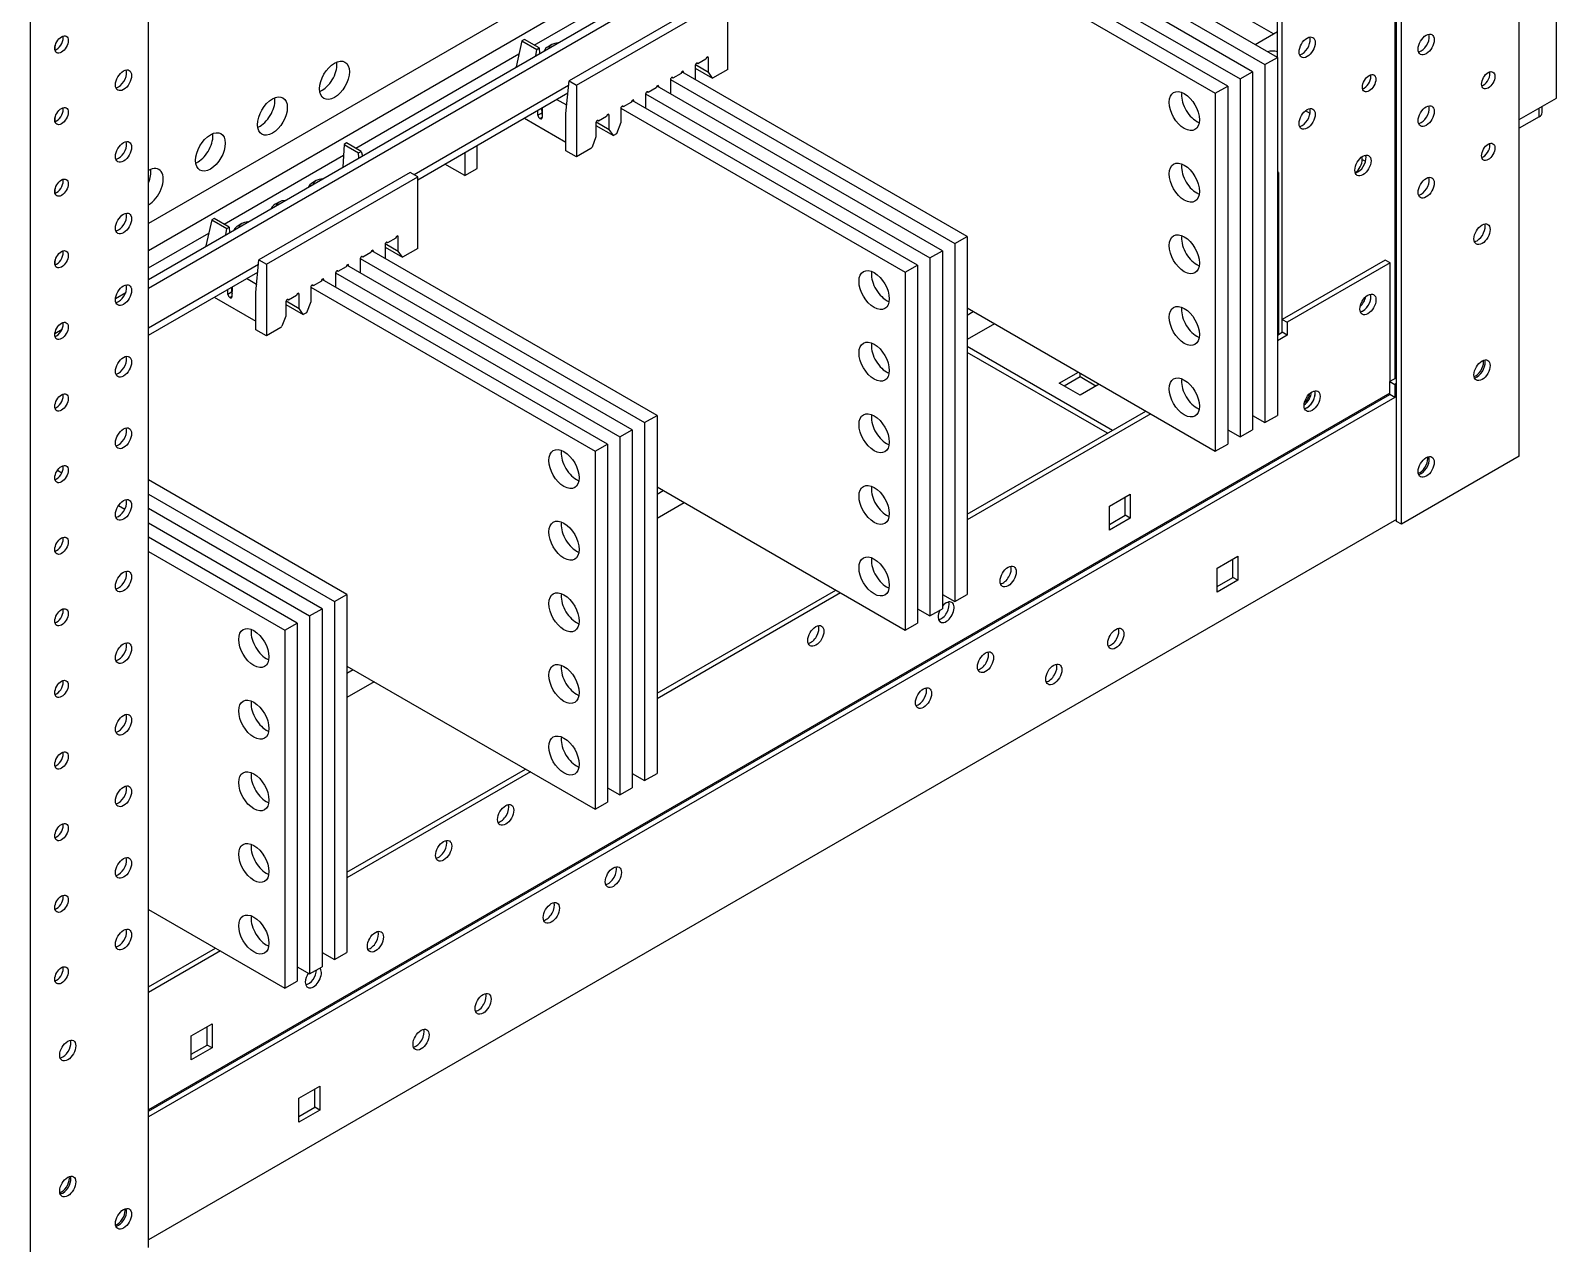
# Model space of a CAD drawing. Header units: millimetres. Extents: x -116965 to 323937, y 291661 to 566926.
# Drawn here: x -23658.4 to -23441, y 313618 to 313790.9 of the extents above; entities that cross this region are included whole.
import ezdxf

# ---------------------------------------------------------------- set-up
doc = ezdxf.new("R2010")
doc.units = ezdxf.units.MM
doc.layers.add('ALPHA', color=255, linetype='Continuous')

msp = doc.modelspace()

# ---------------------------------------------------------------- linework, layer by layer
at = {"layer": 'ALPHA'}
for p, q in [((-23446.265931, 313730.199479), (-23446.265931, 314199.685013)), ((-23463.766824, 313720.911831), (-23463.766824, 314190.397365)), ((-23463.059717, 313720.503582), (-23463.059717, 314189.989116)), ((-23641.604179, 313617.420889), (-23641.604179, 314086.906423)), ((-23658.397965, 313607.724992), (-23658.397965, 314077.210526)), ((-23463.943601, 313741.263008), (-23463.943601, 314008.114503)), ((-23480.737387, 313787.048054), (-23480.737387, 313945.44839)), ((-23480.03028, 313747.856218), (-23480.03028, 313945.856639)), ((-23440.96263, 313781.230516), (-23440.96263, 313860.022436)), ((-23518.214046, 313834.60898), (-23641.604179, 313763.369653)), ((-23641.604179, 313755.398897), (-23516.266304, 313827.79032)), ((-23523.692743, 313827.585379), (-23641.604179, 313759.483246)), ((-23641.604179, 313754.173918), (-23515.205442, 313827.178064)), ((-23523.031394, 313809.425269), (-23482.505154, 313786.027433)), ((-23480.737387, 313787.048054), (-23521.398672, 313810.523858)), ((-23481.267717, 313790.416102), (-23515.75385, 313810.326681)), ((-23526.566255, 313807.383639), (-23486.040688, 313783.986192)), ((-23484.272921, 313785.006812), (-23524.933533, 313808.482228)), ((-23530.101115, 313805.342008), (-23489.576221, 313781.94495)), ((-23487.808455, 313782.965571), (-23528.468393, 313806.440598)), ((-23586.612184, 313788.795262), (-23569.619237, 313798.609881)), ((-23560.097565, 313796.146258), (-23581.660214, 313783.692314)), ((-23580.599352, 313783.080058), (-23559.036703, 313795.534002)), ((-23559.036703, 313785.327794), (-23559.036703, 313795.534002)), ((-23483.919367, 313788.885171), (-23480.737387, 313790.722288)), ((-23476.187834, 313789.932721), (-23476.094551, 313789.878863)), ((-23654.862432, 313788.108152), (-23654.862432, 313788.791194)), ((-23612.063179, 313774.095525), (-23588.799853, 313787.531729)), ((-23588.379479, 313789.407051), (-23589.214062, 313785.683912)), ((-23588.025993, 313789.611214), (-23588.379479, 313789.407051)), ((-23588.379479, 313789.407051), (-23586.257755, 313788.182539)), ((-23585.904269, 313788.386702), (-23588.025993, 313789.611214)), ((-23586.391656, 313787.288005), (-23586.257755, 313788.182539)), ((-23586.257755, 313788.182539), (-23585.904269, 313788.386702)), ((-23585.904269, 313788.386702), (-23585.874775, 313787.58654)), ((-23584.102089, 313788.876911), (-23584.632419, 313788.570725)), ((-23589.214062, 313785.683912), (-23589.215087, 313785.657276)), ((-23589.191507, 313785.670895), (-23589.214062, 313785.683912)), ((-23563.685044, 313785.909037), (-23563.685044, 313783.90687)), ((-23563.685044, 313785.513327), (-23561.199312, 313784.078735)), ((-23563.663647, 313786.018751), (-23561.811568, 313784.94986)), ((-23563.331558, 313786.1132), (-23563.508335, 313786.215223)), ((-23562.165054, 313786.786938), (-23563.331558, 313786.1132)), ((-23561.988345, 313787.093124), (-23561.811568, 313786.991101)), ((-23561.811568, 313784.94986), (-23561.811568, 313786.991101)), ((-23559.036703, 313785.327794), (-23561.199312, 313784.078735)), ((-23482.505154, 313786.027433), (-23480.737387, 313787.048054)), ((-23482.505154, 313786.027433), (-23482.505154, 313734.996397)), ((-23480.737387, 313787.048054), (-23480.737387, 313736.017017)), ((-23582.106218, 313779.050737), (-23581.660214, 313783.692314)), ((-23581.660214, 313783.692314), (-23580.599352, 313783.080058)), ((-23567.219905, 313783.867407), (-23567.219905, 313781.86524)), ((-23567.217151, 313783.904891), (-23526.699327, 313760.511915)), ((-23566.866419, 313784.07157), (-23567.043195, 313784.173593)), ((-23565.699915, 313784.745308), (-23566.866419, 313784.07157)), ((-23524.931561, 313761.532536), (-23565.584429, 313785.00348)), ((-23565.523205, 313785.051494), (-23565.346429, 313784.949471)), ((-23565.346429, 313784.866071), (-23565.346429, 313784.949471)), ((-23561.199312, 313784.078735), (-23561.811568, 313784.94986)), ((-23486.040688, 313783.986192), (-23484.272921, 313785.006812)), ((-23486.040688, 313783.986192), (-23486.040688, 313732.955155)), ((-23484.272921, 313785.006812), (-23484.272921, 313733.975776)), ((-23581.722478, 313783.044329), (-23603.753294, 313770.319986)), ((-23603.222459, 313769.612105), (-23581.825686, 313781.970244)), ((-23582.000965, 313780.214503), (-23583.433808, 313781.041441)), ((-23580.599352, 313783.080058), (-23580.599352, 313772.873851)), ((-23572.592926, 313780.968234), (-23572.41615, 313780.866211)), ((-23570.754765, 313781.825777), (-23570.754765, 313779.823609)), ((-23570.752011, 313781.863261), (-23530.234861, 313758.470673)), ((-23570.401279, 313782.02994), (-23570.578056, 313782.131963)), ((-23569.234775, 313782.703678), (-23570.401279, 313782.02994)), ((-23528.467094, 313759.491294), (-23569.11929, 313782.96185)), ((-23569.058066, 313783.009864), (-23568.881289, 313782.907841)), ((-23568.881289, 313782.82444), (-23568.881289, 313782.907841)), ((-23489.576221, 313781.94495), (-23487.808455, 313782.965571)), ((-23489.576221, 313781.94495), (-23489.576221, 313730.913914)), ((-23487.808455, 313782.965571), (-23487.808455, 313731.934535)), ((-23446.265931, 313778.168653), (-23440.96263, 313781.230516)), ((-23586.091907, 313778.785914), (-23586.117903, 313779.491188)), ((-23585.561678, 313779.092159), (-23586.091907, 313778.785914)), ((-23585.587674, 313779.797432), (-23585.561678, 313779.092159)), ((-23585.573706, 313779.41847), (-23585.485117, 313779.367343)), ((-23585.46978, 313779.865524), (-23585.513218, 313778.454549)), ((-23582.105776, 313779.050482), (-23582.106218, 313779.050737)), ((-23582.105776, 313773.743254), (-23582.105776, 313779.050482)), ((-23581.994007, 313780.218522), (-23582.000965, 313780.214503)), ((-23576.127787, 313778.926604), (-23575.95101, 313778.824581)), ((-23575.95101, 313776.783339), (-23575.95101, 313778.824581)), ((-23574.289626, 313779.784147), (-23574.289626, 313777.742905)), ((-23574.286872, 313779.821631), (-23533.770395, 313756.429432)), ((-23573.93614, 313779.98831), (-23574.112916, 313780.090333)), ((-23572.769636, 313780.662048), (-23573.93614, 313779.98831)), ((-23532.002628, 313757.450053), (-23572.654151, 313780.92022)), ((-23572.41615, 313780.78281), (-23572.41615, 313780.866211)), ((-23476.078117, 313779.050795), (-23476.734599, 313779.429815)), ((-23443.437504, 313778.576902), (-23443.437504, 313779.801647)), ((-23442.998164, 313779.189274), (-23442.998164, 313780.0553)), ((-23654.862432, 313777.901945), (-23654.862432, 313778.584987)), ((-23588.030002, 313778.386816), (-23582.105776, 313774.967765)), ((-23585.826942, 313778.340108), (-23585.511126, 313778.522514)), ((-23585.778272, 313778.312019), (-23585.826942, 313778.340108)), ((-23585.512887, 313778.465298), (-23585.778272, 313778.312019)), ((-23577.824486, 313777.742517), (-23577.824486, 313775.701275)), ((-23577.824486, 313777.346806), (-23575.338754, 313775.912215)), ((-23577.803089, 313777.85223), (-23575.95101, 313776.783339)), ((-23577.471, 313777.94668), (-23577.647777, 313778.048703)), ((-23576.304496, 313778.620417), (-23577.471, 313777.94668)), ((-23575.338754, 313775.912215), (-23575.95101, 313776.783339)), ((-23574.289626, 313777.742905), (-23574.901882, 313776.16454)), ((-23443.437504, 313778.576902), (-23446.265931, 313776.943909)), ((-23613.726944, 313774.647563), (-23613.889318, 313771.406175)), ((-23613.373458, 313774.851726), (-23613.726944, 313774.647563)), ((-23613.726944, 313774.647563), (-23611.641117, 313773.443769)), ((-23611.287631, 313773.647932), (-23613.373458, 313774.851726)), ((-23594.758355, 313771.228433), (-23594.758355, 313774.50072)), ((-23577.824486, 313775.701275), (-23578.385721, 313774.25444)), ((-23574.901882, 313776.16454), (-23575.338754, 313775.912215)), ((-23630.79794, 313763.274885), (-23613.804994, 313773.089505)), ((-23611.641117, 313773.443769), (-23611.287631, 313773.647932)), ((-23611.619371, 313772.717229), (-23611.641117, 313773.443769)), ((-23611.287631, 313773.647932), (-23611.116917, 313773.007431)), ((-23596.526122, 313773.47971), (-23596.526122, 313770.207812)), ((-23580.599352, 313772.873851), (-23582.105776, 313773.743254)), ((-23578.538785, 313774.063973), (-23580.599352, 313772.873851)), ((-23468.628183, 313772.504208), (-23468.628183, 313772.908525)), ((-23468.628183, 313772.504208), (-23468.161804, 313772.234945)), ((-23604.283321, 313770.625881), (-23625.845971, 313758.171937)), ((-23603.222459, 313770.013625), (-23604.283321, 313770.625881)), ((-23596.526122, 313770.207812), (-23599.35913, 313771.843449)), ((-23596.526122, 313770.207812), (-23594.758355, 313771.228433)), ((-23480.56061, 313770.61606), (-23480.737387, 313770.718122)), ((-23480.56061, 313770.61606), (-23480.56061, 313747.550032)), ((-23654.862432, 313767.695738), (-23654.862432, 313768.378779)), ((-23624.785109, 313757.559681), (-23603.222459, 313770.013625)), ((-23617.683264, 313769.481425), (-23618.213594, 313769.175239)), ((-23603.222459, 313759.807418), (-23603.222459, 313770.013625)), ((-23622.985555, 313766.41898), (-23623.515885, 313766.112793)), ((-23632.565236, 313763.886674), (-23633.399819, 313760.163535)), ((-23632.21175, 313764.090837), (-23632.565236, 313763.886674)), ((-23632.565236, 313763.886674), (-23630.443511, 313762.662163)), ((-23630.090025, 313762.866326), (-23632.21175, 313764.090837)), ((-23641.604179, 313757.033523), (-23632.98561, 313762.011352)), ((-23630.577413, 313761.767628), (-23630.443511, 313762.662163)), ((-23630.443511, 313762.662163), (-23630.090025, 313762.866326)), ((-23630.090025, 313762.866326), (-23630.060532, 313762.066164)), ((-23628.287846, 313763.356534), (-23628.818176, 313763.050348)), ((-23606.174102, 313761.572747), (-23605.997325, 313761.470724)), ((-23605.997325, 313759.429483), (-23605.997325, 313761.470724)), ((-23526.699327, 313760.511915), (-23524.931561, 313761.532536)), ((-23524.931561, 313761.532536), (-23524.931561, 313710.501499)), ((-23633.399819, 313760.163535), (-23633.400844, 313760.136899)), ((-23633.377263, 313760.150518), (-23633.399819, 313760.163535)), ((-23609.885671, 313759.224931), (-23611.052175, 313758.551193)), ((-23569.125734, 313736.017017), (-23609.770187, 313759.483103)), ((-23609.708962, 313759.531117), (-23609.532185, 313759.429094)), ((-23609.532185, 313759.345693), (-23609.532185, 313759.429094)), ((-23607.870801, 313760.38866), (-23607.870801, 313758.386492)), ((-23607.870801, 313759.99295), (-23605.385069, 313758.558359)), ((-23607.849404, 313760.498374), (-23605.997325, 313759.429483)), ((-23607.517315, 313760.592823), (-23607.694092, 313760.694846)), ((-23606.350811, 313761.266561), (-23607.517315, 313760.592823)), ((-23605.385069, 313758.558359), (-23605.997325, 313759.429483)), ((-23603.222459, 313759.807418), (-23605.385069, 313758.558359)), ((-23530.234861, 313758.470673), (-23528.467094, 313759.491294)), ((-23528.467094, 313759.491294), (-23528.467094, 313708.460258)), ((-23526.699327, 313760.511915), (-23526.699327, 313709.480879)), ((-23654.862432, 313757.48953), (-23654.862432, 313758.172572)), ((-23625.908235, 313757.523952), (-23641.604179, 313748.458442)), ((-23626.291975, 313753.53036), (-23625.845971, 313758.171937)), ((-23625.845971, 313758.171937), (-23624.785109, 313757.559681)), ((-23624.785109, 313757.559681), (-23624.785109, 313747.353474)), ((-23613.420532, 313757.183301), (-23614.587036, 313756.509563)), ((-23572.661268, 313733.975776), (-23613.305047, 313757.441473)), ((-23613.243823, 313757.489487), (-23613.067046, 313757.387464)), ((-23613.067046, 313757.304063), (-23613.067046, 313757.387464)), ((-23611.405661, 313758.34703), (-23611.405661, 313756.344862)), ((-23611.402908, 313758.384513), (-23570.893501, 313734.996397)), ((-23611.052175, 313758.551193), (-23611.228952, 313758.653216)), ((-23533.770395, 313756.429432), (-23532.002628, 313757.450053)), ((-23532.002628, 313757.450053), (-23532.002628, 313706.419016)), ((-23530.234861, 313758.470673), (-23530.234861, 313707.439637)), ((-23465.357814, 313758.164487), (-23480.03028, 313749.693335)), ((-23464.650707, 313757.756239), (-23479.323173, 313749.285087)), ((-23464.650707, 313757.756239), (-23465.357814, 313758.164487)), ((-23464.650707, 313740.85476), (-23464.650707, 313757.756239)), ((-23641.604179, 313747.443967), (-23626.011443, 313756.449867)), ((-23626.186722, 313754.694127), (-23627.619565, 313755.521064)), ((-23616.955392, 313755.141671), (-23618.121896, 313754.467933)), ((-23576.196802, 313731.934535), (-23616.839908, 313755.399843)), ((-23616.778683, 313755.447857), (-23616.601906, 313755.345834)), ((-23616.601906, 313755.262432), (-23616.601906, 313755.345834)), ((-23614.940522, 313756.3054), (-23614.940522, 313754.303232)), ((-23614.937768, 313756.342883), (-23574.429035, 313732.955155)), ((-23614.587036, 313756.509563), (-23614.763813, 313756.611586)), ((-23533.770395, 313756.429432), (-23533.770395, 313705.398396)), ((-23646.276517, 313752.700293), (-23644.832316, 313753.534421)), ((-23632.215758, 313752.866439), (-23626.291533, 313749.447389)), ((-23630.277664, 313753.265537), (-23630.30366, 313753.970811)), ((-23629.747435, 313753.571782), (-23630.277664, 313753.265537)), ((-23630.012699, 313752.819731), (-23629.696882, 313753.002138)), ((-23629.964029, 313752.791642), (-23630.012699, 313752.819731)), ((-23629.698644, 313752.944921), (-23629.964029, 313752.791642)), ((-23629.773431, 313754.277055), (-23629.747435, 313753.571782)), ((-23629.759462, 313753.898093), (-23629.670874, 313753.846966)), ((-23629.655537, 313754.345147), (-23629.698975, 313752.934172)), ((-23626.291533, 313753.530105), (-23626.291975, 313753.53036)), ((-23626.291533, 313748.222877), (-23626.291533, 313753.530105)), ((-23626.179764, 313754.698145), (-23626.186722, 313754.694127)), ((-23620.490253, 313753.100041), (-23621.656757, 313752.426303)), ((-23620.313544, 313753.406227), (-23620.136767, 313753.304204)), ((-23620.136767, 313751.262962), (-23620.136767, 313753.304204)), ((-23618.475383, 313754.26377), (-23618.475383, 313752.222528)), ((-23618.472629, 313754.301253), (-23577.964569, 313730.913914)), ((-23618.121896, 313754.467933), (-23618.298673, 313754.569956)), ((-23468.210678, 313752.871368), (-23468.161804, 313752.843151)), ((-23622.010243, 313752.22214), (-23622.010243, 313750.180898)), ((-23622.010243, 313751.826429), (-23619.524511, 313750.391838)), ((-23621.988846, 313752.331853), (-23620.136767, 313751.262962)), ((-23621.656757, 313752.426303), (-23621.833534, 313752.528326)), ((-23619.524511, 313750.391838), (-23620.136767, 313751.262962)), ((-23619.087638, 313750.644163), (-23619.524511, 313750.391838)), ((-23618.475383, 313752.222528), (-23619.087638, 313750.644163)), ((-23524.931561, 313751.326328), (-23489.576221, 313730.913914)), ((-23524.931561, 313750.320638), (-23524.060773, 313750.823579)), ((-23622.724541, 313748.543596), (-23624.785109, 313747.353474)), ((-23622.010243, 313750.180898), (-23622.571478, 313748.734063)), ((-23521.056646, 313749.089146), (-23524.931561, 313746.85111)), ((-23480.03028, 313749.693335), (-23479.323173, 313749.285087)), ((-23480.03028, 313747.856218), (-23480.03028, 313749.693335)), ((-23479.323173, 313749.285087), (-23479.323173, 313747.44797)), ((-23654.918659, 313747.70885), (-23653.899341, 313748.297577)), ((-23624.785109, 313747.353474), (-23626.291533, 313748.222877)), ((-23480.737387, 313747.44797), (-23480.03028, 313747.856218)), ((-23479.323173, 313747.44797), (-23480.737387, 313746.631473)), ((-23479.323173, 313747.44797), (-23480.03028, 313747.856218)), ((-23504.248687, 313733.873714), (-23524.931561, 313745.814976)), ((-23504.955794, 313733.465466), (-23524.931561, 313744.99848)), ((-23511.81473, 313740.609811), (-23509.092369, 313742.181567)), ((-23508.844881, 313741.507957), (-23508.844881, 313742.03868)), ((-23508.844881, 313738.895168), (-23511.81473, 313740.609811)), ((-23508.844881, 313741.507957), (-23511.107623, 313740.201562)), ((-23506.58214, 313740.201562), (-23508.844881, 313741.507957)), ((-23506.12252, 313740.466924), (-23508.844881, 313738.895168)), ((-23463.766824, 313741.36507), (-23464.686063, 313740.834347)), ((-23464.686063, 313740.834347), (-23463.978956, 313740.426099)), ((-23464.686063, 313738.99723), (-23464.686063, 313740.834347)), ((-23463.766824, 313740.548573), (-23463.978956, 313740.426099)), ((-23463.978956, 313740.426099), (-23463.978956, 313738.588982)), ((-23464.686063, 313739.160529), (-23641.604179, 313637.016807)), ((-23641.604179, 313636.853508), (-23464.686063, 313738.99723)), ((-23463.978956, 313738.588982), (-23641.604179, 313636.037011)), ((-23463.978956, 313738.588982), (-23464.686063, 313738.99723)), ((-23570.893501, 313734.996397), (-23569.125734, 313736.017017)), ((-23569.125734, 313736.017017), (-23569.125734, 313684.985981)), ((-23524.931561, 313721.932451), (-23499.475716, 313736.62939)), ((-23498.76861, 313736.221142), (-23524.931561, 313721.115955)), ((-23484.272921, 313736.017017), (-23482.505154, 313734.996397)), ((-23482.505154, 313734.996397), (-23480.737387, 313736.017017)), ((-23574.429035, 313732.955155), (-23572.661268, 313733.975776)), ((-23572.661268, 313733.975776), (-23572.661268, 313682.94474)), ((-23570.893501, 313734.996397), (-23570.893501, 313683.96536)), ((-23487.808455, 313733.975776), (-23486.040688, 313732.955155)), ((-23486.040688, 313732.955155), (-23484.272921, 313733.975776)), ((-23577.964569, 313730.913914), (-23576.196802, 313731.934535)), ((-23576.196802, 313731.934535), (-23576.196802, 313680.903498)), ((-23574.429035, 313732.955155), (-23574.429035, 313681.924119)), ((-23489.576221, 313730.913914), (-23487.808455, 313731.934535)), ((-23577.964569, 313730.913914), (-23577.964569, 313679.882878)), ((-23446.265931, 313730.199479), (-23463.059717, 313720.503582)), ((-23654.559348, 313728.187376), (-23653.928079, 313727.822913)), ((-23613.319908, 313710.501499), (-23641.604179, 313726.831431)), ((-23641.604179, 313724.790189), (-23615.087675, 313709.480879)), ((-23569.125734, 313725.81081), (-23533.770395, 313705.398396)), ((-23569.125734, 313724.795399), (-23568.24653, 313725.303201)), ((-23504.672951, 313723.095959), (-23501.703103, 313724.810602)), ((-23502.41021, 313721.789565), (-23502.41021, 313724.402354)), ((-23501.703103, 313724.810602), (-23501.703103, 313721.381316)), ((-23645.859003, 313723.16423), (-23644.950754, 313722.639852)), ((-23616.855442, 313708.460258), (-23641.604179, 313722.748948)), ((-23565.242404, 313723.568768), (-23569.125734, 313721.325872)), ((-23504.672951, 313719.666673), (-23504.672951, 313723.095959)), ((-23463.766824, 313721.15678), (-23641.604179, 313618.482335)), ((-23641.604179, 313720.707707), (-23618.623209, 313707.439637)), ((-23504.672951, 313720.48317), (-23502.41021, 313721.789565)), ((-23501.703103, 313721.381316), (-23504.672951, 313719.666673)), ((-23501.703103, 313721.381316), (-23502.41021, 313721.789565)), ((-23463.059717, 313720.503582), (-23463.766824, 313720.911831)), ((-23620.390976, 313706.419016), (-23641.604179, 313718.666465)), ((-23641.604179, 313716.625224), (-23622.158743, 313705.398396)), ((-23489.328734, 313714.236971), (-23486.358886, 313715.951614)), ((-23486.358886, 313715.951614), (-23486.358886, 313712.522328)), ((-23489.328734, 313710.807686), (-23489.328734, 313714.236971)), ((-23487.065992, 313712.930577), (-23487.065992, 313715.543366)), ((-23489.328734, 313711.624182), (-23487.065992, 313712.930577)), ((-23486.358886, 313712.522328), (-23489.328734, 313710.807686)), ((-23486.358886, 313712.522328), (-23487.065992, 313712.930577)), ((-23615.087675, 313709.480879), (-23613.319908, 313710.501499)), ((-23615.087675, 313709.480879), (-23615.087675, 313658.449842)), ((-23613.319908, 313710.501499), (-23613.319908, 313659.470463)), ((-23569.125734, 313696.416933), (-23543.66989, 313711.113872)), ((-23542.962783, 313710.705623), (-23569.125734, 313695.600437)), ((-23528.467094, 313710.501499), (-23526.699327, 313709.480879)), ((-23526.699327, 313709.480879), (-23524.931561, 313710.501499)), ((-23618.623209, 313707.439637), (-23616.855442, 313708.460258)), ((-23618.623209, 313707.439637), (-23618.623209, 313656.408601)), ((-23616.855442, 313708.460258), (-23616.855442, 313657.429222)), ((-23532.002628, 313708.460258), (-23530.234861, 313707.439637)), ((-23530.234861, 313707.439637), (-23528.467094, 313708.460258)), ((-23622.158743, 313705.398396), (-23620.390976, 313706.419016)), ((-23622.158743, 313705.398396), (-23622.158743, 313654.367359)), ((-23620.390976, 313706.419016), (-23620.390976, 313655.38798)), ((-23533.770395, 313705.398396), (-23532.002628, 313706.419016)), ((-23613.319908, 313700.295292), (-23577.964569, 313679.882878)), ((-23613.319908, 313699.270161), (-23612.432288, 313699.782824)), ((-23609.428161, 313698.048391), (-23613.319908, 313695.800634)), ((-23613.319908, 313670.901415), (-23587.864064, 313685.598354)), ((-23587.156957, 313685.190105), (-23613.319908, 313670.084919)), ((-23572.661268, 313684.985981), (-23570.893501, 313683.96536)), ((-23570.893501, 313683.96536), (-23569.125734, 313684.985981)), ((-23576.196802, 313682.94474), (-23574.429035, 313681.924119)), ((-23574.429035, 313681.924119), (-23572.661268, 313682.94474)), ((-23577.964569, 313679.882878), (-23576.196802, 313680.903498)), ((-23641.604179, 313665.594187), (-23622.158743, 313654.367359)), ((-23641.604179, 313654.571484), (-23632.058238, 313660.082835)), ((-23631.351131, 313659.674587), (-23641.604179, 313653.754987)), ((-23616.855442, 313659.470463), (-23615.087675, 313658.449842)), ((-23615.087675, 313658.449842), (-23613.319908, 313659.470463)), ((-23620.390976, 313657.429222), (-23618.623209, 313656.408601)), ((-23618.623209, 313656.408601), (-23616.855442, 313657.429222)), ((-23622.158743, 313654.367359), (-23620.390976, 313655.38798)), ((-23635.487706, 313647.570025), (-23632.517857, 313649.284668)), ((-23633.224964, 313646.263631), (-23633.224964, 313648.87642)), ((-23632.517857, 313649.284668), (-23632.517857, 313645.855383)), ((-23635.487706, 313644.14074), (-23635.487706, 313647.570025)), ((-23635.487706, 313644.957236), (-23633.224964, 313646.263631)), ((-23632.517857, 313645.855383), (-23633.224964, 313646.263631)), ((-23632.517857, 313645.855383), (-23635.487706, 313644.14074)), ((-23620.143489, 313638.711037), (-23617.17364, 313640.42568)), ((-23617.880747, 313637.404643), (-23617.880747, 313640.017432)), ((-23617.17364, 313640.42568), (-23617.17364, 313636.996395)), ((-23620.143489, 313635.281752), (-23620.143489, 313638.711037)), ((-23620.143489, 313636.098248), (-23617.880747, 313637.404643)), ((-23617.17364, 313636.996395), (-23620.143489, 313635.281752)), ((-23617.17364, 313636.996395), (-23617.880747, 313637.404643))]:
    msp.add_line(p, q, dxfattribs=at)
for centre, major_axis, ratio, start_param, end_param in [((-23653.978548, 313788.885171), (0.675, 1.169134), 0.5773502692, 2.3561944902, 8.6393797974), ((-23654.685655, 313789.293419), (0.675, 1.169134), 0.5773502692, 3.926990817, 5.7318997087), ((-23476.494746, 313788.476923), (0.8125, 1.407291), 0.5773502692, 2.3561944902, 8.6393797974), ((-23477.201853, 313788.885171), (0.8125, 1.407291), 0.5773502692, 3.926990817, 5.8329886172), ((-23459.524183, 313788.885171), (0.8125, 1.407291), 0.5773502692, 2.3561944902, 8.6393797974), ((-23460.23129, 313789.293419), (0.8125, 1.407291), 0.5773502692, 3.926990817, 5.8329886172), ((-23654.685655, 313789.293419), (0.675, 1.169134), 0.5773502692, 3.692878252, 3.926990817), ((-23583.076784, 313787.672579), (-2.2, 0), 0.5773502692, 5.4977871438, 6.0497610457), ((-23583.076784, 313788.284951), (-1.45, 0), 0.5773502692, 4.8137795768, 6.1821755907), ((-23481.444493, 313787.048054), (-1.55, 0), 0.5773502692, 4.2386710647, 5.1693325259), ((-23477.201853, 313788.885171), (0.8125, 1.407291), 0.5773502692, 3.5917893435, 3.926990817), ((-23460.23129, 313789.293419), (0.8125, 1.407291), 0.5773502692, 3.5917893435, 3.926990817), ((-23645.139713, 313783.782067), (0.8125, 1.407291), 0.5773502692, 2.3561944902, 8.6393797974), ((-23615.087675, 313783.782067), (1.5, 2.598076), 0.5773502692, 2.3561944902, 8.6393797974), ((-23616.855442, 313784.802688), (1.5, 2.598076), 0.5773502692, 3.926990817, 5.6530480611), ((-23563.508301, 313786.011119), (0.124964, 0.216527), 0.5772403082, 5.4976919419, 8.6392845955), ((-23561.988311, 313786.88902), (0.124964, 0.216527), 0.5772403082, 5.4976919419, 8.6392845955), ((-23645.84682, 313784.190316), (0.8125, 1.407291), 0.5773502692, 3.926990817, 5.8329886172), ((-23567.043162, 313783.969488), (0.124964, 0.216527), 0.5772403082, 5.4976919419, 8.6392845955), ((-23565.523172, 313784.847389), (0.124964, 0.216527), 0.5772403082, 5.4976919419, 8.6392845955), ((-23467.655911, 313783.373819), (0.675, 1.169134), 0.5773502692, 2.3561944902, 8.6393797974), ((-23468.363018, 313783.782067), (0.675, 1.169134), 0.5773502692, 3.926990817, 5.7318997087), ((-23450.685348, 313783.782067), (0.675, 1.169134), 0.5773502692, 2.3561944902, 8.6393797974), ((-23451.392455, 313784.190316), (0.675, 1.169134), 0.5773502692, 3.926990817, 5.7318997087), ((-23645.84682, 313784.190316), (0.8125, 1.407291), 0.5773502692, 3.5917893435, 3.926990817), ((-23623.92651, 313778.678964), (1.5, 2.598076), 0.5773502692, 2.3561944902, 8.6393797974), ((-23625.694277, 313779.699585), (1.5, 2.598076), 0.5773502692, 3.926990817, 5.6530480611), ((-23616.855442, 313784.802688), (1.5, 2.598076), 0.5773502692, 3.7717298997, 3.926990817), ((-23572.592893, 313780.764129), (0.124964, 0.216527), 0.5772403082, 5.4976919419, 8.6392845955), ((-23570.578022, 313781.927858), (0.124964, 0.216527), 0.5772403082, 5.4976919419, 8.6392845955), ((-23569.058032, 313782.805759), (0.124964, 0.216527), 0.5772403082, 5.4976919419, 8.6392845955), ((-23493.995639, 313779.393398), (-1.525, 2.641377), 0.5773502692, 0.7853981634, 7.0685834706), ((-23492.227872, 313780.414019), (-1.525, 2.641377), 0.5773502692, 0.6182324985, 2.3561944902), ((-23468.363018, 313783.782067), (0.675, 1.169134), 0.5773502692, 3.692878252, 3.926990817), ((-23451.392455, 313784.190316), (0.675, 1.169134), 0.5773502692, 3.692878252, 3.926990817), ((-23653.978548, 313778.678964), (0.675, 1.169134), 0.5773502692, 2.3561944902, 8.6393797974), ((-23654.685655, 313779.087212), (0.675, 1.169134), 0.5773502692, 3.926990817, 5.7318997087), ((-23585.826942, 313778.646295), (-0.187554, 0.324729), 0.5774602093, 0.8287538207, 2.3560992521), ((-23585.296713, 313778.952539), (-0.187554, 0.324729), 0.5774602093, 0.8287538207, 1.4809048904), ((-23582.000965, 313781.439248), (-0.750214, 1.298914), 0.5774602093, 2.3560992521, 2.3619701738), ((-23576.127753, 313778.722499), (0.124964, 0.216527), 0.5772403082, 5.4976919419, 8.6392845955), ((-23574.112883, 313779.886228), (0.124964, 0.216527), 0.5772403082, 5.4976919419, 8.6392845955), ((-23476.494746, 313778.270716), (0.8125, 1.407291), 0.5773502692, 2.3561944902, 8.6393797974), ((-23477.201853, 313778.678964), (0.8125, 1.407291), 0.5773502692, 3.926990817, 5.8329886172), ((-23459.524183, 313778.678964), (0.8125, 1.407291), 0.5773502692, 2.3561944902, 8.6393797974), ((-23460.23129, 313779.087212), (0.8125, 1.407291), 0.5773502692, 3.926990817, 5.8329886172), ((-23444.498164, 313779.189274), (-1.5, 0), 0.5773502692, 2.3561944902, 3.1415926536), ((-23654.685655, 313779.087212), (0.675, 1.169134), 0.5773502692, 3.692878252, 3.926990817), ((-23632.765345, 313773.57586), (1.5, 2.598076), 0.5773502692, 2.3561944902, 8.6393797974), ((-23625.694277, 313779.699585), (1.5, 2.598076), 0.5773502692, 3.7717298997, 3.926990817), ((-23585.778272, 313778.618206), (-0.187554, 0.324729), 0.5774602093, 2.3560992521, 3.8919889938), ((-23577.647743, 313777.844598), (0.124964, 0.216527), 0.5772403082, 5.4976919419, 8.6392845955), ((-23492.227872, 313780.414019), (-1.525, 2.641377), 0.5773502692, 2.3561944902, 2.5233601551), ((-23477.201853, 313778.678964), (0.8125, 1.407291), 0.5773502692, 3.5917893435, 3.926990817), ((-23460.23129, 313779.087212), (0.8125, 1.407291), 0.5773502692, 3.5917893435, 3.926990817), ((-23645.139713, 313773.57586), (0.8125, 1.407291), 0.5773502692, 2.3561944902, 8.6393797974), ((-23645.84682, 313773.984108), (0.8125, 1.407291), 0.5773502692, 3.926990817, 5.8329886172), ((-23634.533112, 313774.596481), (1.5, 2.598076), 0.5773502692, 3.926990817, 5.6530480611), ((-23450.685348, 313773.57586), (0.675, 1.169134), 0.5773502692, 2.3561944902, 8.6393797974), ((-23451.392455, 313773.984108), (0.675, 1.169134), 0.5773502692, 3.926990817, 5.7318997087), ((-23645.84682, 313773.984108), (0.8125, 1.407291), 0.5773502692, 3.5917893435, 3.926990817), ((-23578.538785, 313774.268097), (0.124964, 0.216527), 0.5772403082, 3.9268956151, 4.9740931663), ((-23493.995639, 313769.187191), (-1.525, 2.641377), 0.5773502692, 0.7853981634, 7.0685834706), ((-23468.539795, 313771.636681), (0.8125, 1.407291), 0.5773502692, 2.3561944902, 8.6393797974), ((-23469.777232, 313771.840805), (0.8125, 1.407291), 0.5773502692, 4.0503176479, 5.4977871438), ((-23469.246902, 313772.044929), (0.8125, 1.407291), 0.5773502692, 3.926990817, 5.8329886172), ((-23451.392455, 313773.984108), (0.675, 1.169134), 0.5773502692, 3.692878252, 3.926990817), ((-23641.604179, 313768.472757), (1.5, 2.598076), 0.5773502692, 3.926990817, 7.0685834706), ((-23643.371946, 313769.493377), (1.5, 2.598076), 0.5773502692, 4.9121016003, 5.6530480611), ((-23634.533112, 313774.596481), (1.5, 2.598076), 0.5773502692, 3.7717298997, 3.926990817), ((-23492.227872, 313770.207812), (-1.525, 2.641377), 0.5773502692, 0.6182324985, 2.3561944902), ((-23469.246902, 313772.044929), (0.8125, 1.407291), 0.5773502692, 3.5917893435, 3.926990817), ((-23459.524183, 313768.472757), (0.8125, 1.407291), 0.5773502692, 2.3561944902, 8.6393797974), ((-23653.978548, 313768.472757), (0.675, 1.169134), 0.5773502692, 2.3561944902, 8.6393797974), ((-23654.685655, 313768.881005), (0.675, 1.169134), 0.5773502692, 3.926990817, 5.7318997087), ((-23616.657959, 313768.277092), (-2.2, 0), 0.5773502692, 5.4977871438, 6.0497610457), ((-23616.657959, 313768.889465), (-1.45, 0), 0.5773502692, 4.8137795768, 6.1821755907), ((-23460.23129, 313768.881005), (0.8125, 1.407291), 0.5773502692, 3.926990817, 5.8329886172), ((-23654.685655, 313768.881005), (0.675, 1.169134), 0.5773502692, 3.692878252, 3.926990817), ((-23621.96025, 313765.214647), (-2.2, 0), 0.5773502692, 5.4977871438, 6.0497610457), ((-23621.96025, 313765.82702), (-1.45, 0), 0.5773502692, 4.8137795768, 6.1821755907), ((-23492.227872, 313770.207812), (-1.525, 2.641377), 0.5773502692, 2.3561944902, 2.5233601551), ((-23460.23129, 313768.881005), (0.8125, 1.407291), 0.5773502692, 3.5917893435, 3.926990817), ((-23645.139713, 313763.369653), (0.8125, 1.407291), 0.5773502692, 2.3561944902, 8.6393797974), ((-23645.84682, 313763.777901), (0.8125, 1.407291), 0.5773502692, 3.926990817, 5.8329886172), ((-23627.262541, 313762.764574), (-1.45, 0), 0.5773502692, 4.8137795768, 6.1821755907), ((-23645.84682, 313763.777901), (0.8125, 1.407291), 0.5773502692, 3.5917893435, 3.926990817), ((-23627.262541, 313762.152202), (-2.2, 0), 0.5773502692, 5.4977871438, 6.0497610457), ((-23606.174068, 313761.368643), (0.124964, 0.216527), 0.5772403082, 5.4976919419, 8.6392845955), ((-23493.995639, 313758.980984), (-1.525, 2.641377), 0.5773502692, 0.7853981634, 7.0685834706), ((-23492.227872, 313760.001605), (-1.525, 2.641377), 0.5773502692, 0.6182324985, 2.3561944902), ((-23451.569232, 313761.838722), (0.8125, 1.407291), 0.5773502692, 2.3561944902, 8.6393797974), ((-23452.276339, 313762.24697), (0.8125, 1.407291), 0.5773502692, 3.926990817, 5.8329886172), ((-23653.978548, 313758.266549), (0.675, 1.169134), 0.5773502692, 2.3561944902, 8.6393797974), ((-23654.685655, 313758.674798), (0.675, 1.169134), 0.5773502692, 3.926990817, 5.7318997087), ((-23609.708928, 313759.327013), (0.124964, 0.216527), 0.5772403082, 5.4976919419, 8.6392845955), ((-23607.694058, 313760.490742), (0.124964, 0.216527), 0.5772403082, 5.4976919419, 8.6392845955), ((-23452.276339, 313762.24697), (0.8125, 1.407291), 0.5773502692, 3.5917893435, 3.926990817), ((-23654.685655, 313758.674798), (0.675, 1.169134), 0.5773502692, 3.692878252, 3.926990817), ((-23613.243789, 313757.285382), (0.124964, 0.216527), 0.5772403082, 5.4976919419, 8.6392845955), ((-23611.228918, 313758.449112), (0.124964, 0.216527), 0.5772403082, 5.4976919419, 8.6392845955), ((-23538.189813, 313753.87788), (-1.525, 2.641377), 0.5773502692, 0.7853981634, 7.0685834706), ((-23492.227872, 313760.001605), (-1.525, 2.641377), 0.5773502692, 2.3561944902, 2.5233601551), ((-23645.139713, 313753.163446), (0.8125, 1.407291), 0.5773502692, 2.3561944902, 8.6393797974), ((-23616.778649, 313755.243752), (0.124964, 0.216527), 0.5772403082, 5.4976919419, 8.6392845955), ((-23614.763779, 313756.407481), (0.124964, 0.216527), 0.5772403082, 5.4976919419, 8.6392845955), ((-23536.422046, 313754.898501), (-1.525, 2.641377), 0.5773502692, 0.6182324985, 2.3561944902), ((-23645.84682, 313753.571694), (0.8125, 1.407291), 0.5773502692, 3.926990817, 5.8329886172), ((-23630.012699, 313753.125918), (-0.187554, 0.324729), 0.5774602093, 0.8287538207, 2.3560992521), ((-23629.964029, 313753.097829), (-0.187554, 0.324729), 0.5774602093, 2.3560992521, 3.8919889938), ((-23629.48247, 313753.432162), (-0.187554, 0.324729), 0.5774602093, 0.8287538207, 1.4809048904), ((-23626.186722, 313755.918871), (-0.750214, 1.298914), 0.5774602093, 2.3560992521, 2.3619701738), ((-23620.31351, 313753.202122), (0.124964, 0.216527), 0.5772403082, 5.4976919419, 8.6392845955), ((-23618.298639, 313754.365851), (0.124964, 0.216527), 0.5772403082, 5.4976919419, 8.6392845955), ((-23467.832688, 313751.836639), (0.8125, 1.407291), 0.5773502692, 2.3561944902, 8.6393797974), ((-23469.246902, 313752.653135), (0.8125, 1.407291), 0.5773502692, 4.1973738484, 5.2274041124), ((-23468.539795, 313752.244887), (0.8125, 1.407291), 0.5773502692, 3.5917893435, 5.8329886172), ((-23468.539795, 313752.244887), (0.8125, 1.407291), 0.5773502692, 3.926990817, 5.8329886172), ((-23645.84682, 313753.571694), (0.8125, 1.407291), 0.5773502692, 3.5917893435, 3.926990817), ((-23621.8335, 313752.324221), (0.124964, 0.216527), 0.5772403082, 5.4976919419, 8.6392845955), ((-23536.422046, 313754.898501), (-1.525, 2.641377), 0.5773502692, 2.3561944902, 2.5233601551), ((-23493.995639, 313748.774777), (-1.525, 2.641377), 0.5773502692, 0.7853981634, 7.0685834706), ((-23492.227872, 313749.795397), (-1.525, 2.641377), 0.5773502692, 0.6182324985, 2.3561944902), ((-23468.539795, 313752.244887), (0.8125, 1.407291), 0.5773502692, 3.5917893435, 3.926990817), ((-23653.978548, 313748.060342), (0.675, 1.169134), 0.5773502692, 2.3561944902, 8.6393797974), ((-23654.685655, 313748.46859), (0.675, 1.169134), 0.5773502692, 3.926990817, 5.7318997087), ((-23622.724541, 313748.74772), (0.124964, 0.216527), 0.5772403082, 3.9268956151, 4.9740931663), ((-23654.685655, 313748.46859), (0.675, 1.169134), 0.5773502692, 3.692878252, 3.926990817), ((-23538.189813, 313743.671673), (-1.525, 2.641377), 0.5773502692, 0.7853981634, 7.0685834706), ((-23536.422046, 313744.692294), (-1.525, 2.641377), 0.5773502692, 0.6182324985, 2.3561944902), ((-23492.227872, 313749.795397), (-1.525, 2.641377), 0.5773502692, 2.3561944902, 2.5233601551), ((-23645.139713, 313742.957238), (0.8125, 1.407291), 0.5773502692, 2.3561944902, 8.6393797974), ((-23645.84682, 313743.365487), (0.8125, 1.407291), 0.5773502692, 3.926990817, 5.8329886172), ((-23451.569232, 313742.446928), (0.8125, 1.407291), 0.5773502692, 2.3561944902, 8.6393797974), ((-23645.84682, 313743.365487), (0.8125, 1.407291), 0.5773502692, 3.5917893435, 3.926990817), ((-23536.422046, 313744.692294), (-1.525, 2.641377), 0.5773502692, 2.3561944902, 2.5233601551), ((-23452.488471, 313742.977651), (0.8125, 1.407291), 0.5773502692, 3.7428568703, 5.4977871438), ((-23452.276339, 313742.855176), (0.8125, 1.407291), 0.5773502692, 3.926990817, 5.8329886172), ((-23452.488471, 313742.977651), (0.8125, 1.407291), 0.5773502692, 5.4977871438, 5.6819210905), ((-23493.995639, 313738.568569), (-1.525, 2.641377), 0.5773502692, 0.7853981634, 7.0685834706), ((-23492.227872, 313739.58919), (-1.525, 2.641377), 0.5773502692, 0.6182324985, 2.3561944902), ((-23475.787639, 313738.058259), (0.8125, 1.407291), 0.5773502692, 2.3561944902, 8.6393797974), ((-23452.276339, 313742.855176), (0.8125, 1.407291), 0.5773502692, 3.5917893435, 3.926990817), ((-23653.978548, 313737.854135), (0.675, 1.169134), 0.5773502692, 2.3561944902, 8.6393797974), ((-23654.685655, 313738.262383), (0.675, 1.169134), 0.5773502692, 3.926990817, 5.7318997087), ((-23477.025076, 313738.772693), (0.8125, 1.407291), 0.5773502692, 4.0072162581, 5.4175617027), ((-23477.201853, 313738.874755), (0.8125, 1.407291), 0.5773502692, 4.1973738484, 5.2274041124), ((-23476.494746, 313738.466507), (0.8125, 1.407291), 0.5773502692, 3.5917893435, 5.8329886172), ((-23476.494746, 313738.466507), (0.8125, 1.407291), 0.5773502692, 3.926990817, 5.8329886172), ((-23654.685655, 313738.262383), (0.675, 1.169134), 0.5773502692, 3.692878252, 3.926990817), ((-23538.189813, 313733.465466), (-1.525, 2.641377), 0.5773502692, 0.7853981634, 7.0685834706), ((-23536.422046, 313734.486086), (-1.525, 2.641377), 0.5773502692, 0.6182324985, 2.3561944902), ((-23492.227872, 313739.58919), (-1.525, 2.641377), 0.5773502692, 2.3561944902, 2.5233601551), ((-23476.494746, 313738.466507), (0.8125, 1.407291), 0.5773502692, 3.5917893435, 3.926990817), ((-23645.139713, 313732.751031), (0.8125, 1.407291), 0.5773502692, 2.3561944902, 8.6393797974), ((-23645.84682, 313733.159279), (0.8125, 1.407291), 0.5773502692, 3.926990817, 5.8329886172), ((-23645.84682, 313733.159279), (0.8125, 1.407291), 0.5773502692, 3.5917893435, 3.926990817), ((-23582.383986, 313728.362362), (-1.525, 2.641377), 0.5773502692, 0.7853981634, 7.0685834706), ((-23580.61622, 313729.382983), (-1.525, 2.641377), 0.5773502692, 0.6182324985, 2.3561944902), ((-23536.422046, 313734.486086), (-1.525, 2.641377), 0.5773502692, 2.3561944902, 2.5233601551), ((-23653.978548, 313727.647928), (0.675, 1.169134), 0.5773502692, 2.3561944902, 8.6393797974), ((-23654.685655, 313728.056176), (0.675, 1.169134), 0.5773502692, 3.926990817, 5.7318997087), ((-23459.524183, 313728.668548), (0.8125, 1.407291), 0.5773502692, 2.3561944902, 8.6393797974), ((-23460.443422, 313729.199271), (0.8125, 1.407291), 0.5773502692, 3.7428568703, 5.4977871438), ((-23460.23129, 313729.076797), (0.8125, 1.407291), 0.5773502692, 3.926990817, 5.8329886172), ((-23460.443422, 313729.199271), (0.8125, 1.407291), 0.5773502692, 5.4977871438, 5.6819210905), ((-23654.685655, 313728.056176), (0.675, 1.169134), 0.5773502692, 3.692878252, 3.926990817), ((-23580.61622, 313729.382983), (-1.525, 2.641377), 0.5773502692, 2.3561944902, 2.5233601551), ((-23460.23129, 313729.076797), (0.8125, 1.407291), 0.5773502692, 3.5917893435, 3.926990817), ((-23538.189813, 313723.259258), (-1.525, 2.641377), 0.5773502692, 0.7853981634, 7.0685834706), ((-23536.422046, 313724.279879), (-1.525, 2.641377), 0.5773502692, 0.6182324985, 2.3561944902), ((-23645.139713, 313722.544824), (0.8125, 1.407291), 0.5773502692, 2.3561944902, 8.6393797974), ((-23645.84682, 313722.953072), (0.8125, 1.407291), 0.5773502692, 3.926990817, 5.8329886172), ((-23645.84682, 313722.953072), (0.8125, 1.407291), 0.5773502692, 3.5917893435, 3.926990817), ((-23582.383986, 313718.156155), (-1.525, 2.641377), 0.5773502692, 0.7853981634, 7.0685834706), ((-23580.61622, 313719.176775), (-1.525, 2.641377), 0.5773502692, 0.6182324985, 2.3561944902), ((-23536.422046, 313724.279879), (-1.525, 2.641377), 0.5773502692, 2.3561944902, 2.5233601551), ((-23653.978548, 313717.44172), (0.675, 1.169134), 0.5773502692, 2.3561944902, 8.6393797974), ((-23654.685655, 313717.849969), (0.675, 1.169134), 0.5773502692, 3.926990817, 5.7318997087), ((-23654.685655, 313717.849969), (0.675, 1.169134), 0.5773502692, 3.692878252, 3.926990817), ((-23580.61622, 313719.176775), (-1.525, 2.641377), 0.5773502692, 2.3561944902, 2.5233601551), ((-23538.189813, 313713.053051), (-1.525, 2.641377), 0.5773502692, 0.7853981634, 7.0685834706), ((-23536.422046, 313714.073672), (-1.525, 2.641377), 0.5773502692, 0.6182324985, 2.3561944902), ((-23645.139713, 313712.338617), (0.8125, 1.407291), 0.5773502692, 2.3561944902, 8.6393797974), ((-23645.84682, 313712.746865), (0.8125, 1.407291), 0.5773502692, 3.926990817, 5.8329886172), ((-23519.09793, 313713.053051), (0.8125, 1.407291), 0.5773502692, 2.3561944902, 8.6393797974), ((-23519.805036, 313713.461299), (0.8125, 1.407291), 0.5773502692, 3.5917893435, 5.8329886172), ((-23645.84682, 313712.746865), (0.8125, 1.407291), 0.5773502692, 3.5917893435, 3.926990817), ((-23536.422046, 313714.073672), (-1.525, 2.641377), 0.5773502692, 2.3561944902, 2.5233601551), ((-23582.383986, 313707.949947), (-1.525, 2.641377), 0.5773502692, 0.7853981634, 7.0685834706), ((-23580.61622, 313708.970568), (-1.525, 2.641377), 0.5773502692, 0.6182324985, 2.3561944902), ((-23527.936764, 313707.949947), (0.8125, 1.407291), 0.5773502692, 2.3561944902, 7.5483121082), ((-23528.643871, 313708.358196), (0.8125, 1.407291), 0.5773502692, 3.5917893435, 5.8329886172), ((-23653.978548, 313707.235513), (0.675, 1.169134), 0.5773502692, 2.3561944902, 8.6393797974), ((-23654.685655, 313707.643761), (0.675, 1.169134), 0.5773502692, 3.926990817, 5.7318997087), ((-23527.936764, 313707.949947), (0.8125, 1.407291), 0.5773502692, 1.6933206666, 2.3561944902), ((-23654.685655, 313707.643761), (0.675, 1.169134), 0.5773502692, 3.692878252, 3.926990817), ((-23626.57816, 313702.846844), (-1.525, 2.641377), 0.5773502692, 0.7853981634, 7.0685834706), ((-23624.810393, 313703.867465), (-1.525, 2.641377), 0.5773502692, 0.6182324985, 2.3561944902), ((-23580.61622, 313708.970568), (-1.525, 2.641377), 0.5773502692, 2.3561944902, 2.5233601551), ((-23546.498317, 313704.581899), (0.8125, 1.407291), 0.5773502692, 2.3561944902, 8.6393797974), ((-23547.205424, 313704.990147), (0.8125, 1.407291), 0.5773502692, 3.5917893435, 5.8329886172), ((-23503.753712, 313704.194063), (0.8125, 1.407291), 0.5773502692, 2.3561944902, 8.6393797974), ((-23504.460819, 313704.602312), (0.8125, 1.407291), 0.5773502692, 3.5917893435, 5.8329886172), ((-23645.139713, 313702.132409), (0.8125, 1.407291), 0.5773502692, 2.3561944902, 8.6393797974), ((-23645.84682, 313702.540658), (0.8125, 1.407291), 0.5773502692, 3.926990817, 5.8329886172), ((-23645.84682, 313702.540658), (0.8125, 1.407291), 0.5773502692, 3.5917893435, 3.926990817), ((-23624.810393, 313703.867465), (-1.525, 2.641377), 0.5773502692, 2.3561944902, 2.5233601551), ((-23582.383986, 313697.74374), (-1.525, 2.641377), 0.5773502692, 0.7853981634, 7.0685834706), ((-23522.315265, 313700.826015), (0.8125, 1.407291), 0.5773502692, 2.3561944902, 8.6393797974), ((-23523.022372, 313701.234263), (0.8125, 1.407291), 0.5773502692, 3.5917893435, 5.8329886172), ((-23512.592547, 313699.09096), (0.8125, 1.407291), 0.5773502692, 2.3561944902, 8.6393797974), ((-23513.299654, 313699.499208), (0.8125, 1.407291), 0.5773502692, 3.5917893435, 5.8329886172), ((-23653.978548, 313697.029306), (0.675, 1.169134), 0.5773502692, 2.3561944902, 8.6393797974), ((-23580.61622, 313698.764361), (-1.525, 2.641377), 0.5773502692, 0.6182324985, 2.3561944902), ((-23654.685655, 313697.437554), (0.675, 1.169134), 0.5773502692, 3.692878252, 3.926990817), ((-23654.685655, 313697.437554), (0.675, 1.169134), 0.5773502692, 3.926990817, 5.7318997087), ((-23580.61622, 313698.764361), (-1.525, 2.641377), 0.5773502692, 2.3561944902, 2.5233601551), ((-23531.1541, 313695.722911), (0.8125, 1.407291), 0.5773502692, 2.3561944902, 8.6393797974), ((-23531.861207, 313696.131159), (0.8125, 1.407291), 0.5773502692, 3.5917893435, 5.8329886172), ((-23626.57816, 313692.640637), (-1.525, 2.641377), 0.5773502692, 0.7853981634, 7.0685834706), ((-23624.810393, 313693.661257), (-1.525, 2.641377), 0.5773502692, 0.6182324985, 2.3561944902), ((-23645.139713, 313691.926202), (0.8125, 1.407291), 0.5773502692, 2.3561944902, 8.6393797974), ((-23645.84682, 313692.33445), (0.8125, 1.407291), 0.5773502692, 3.926990817, 5.8329886172), ((-23645.84682, 313692.33445), (0.8125, 1.407291), 0.5773502692, 3.5917893435, 3.926990817), ((-23624.810393, 313693.661257), (-1.525, 2.641377), 0.5773502692, 2.3561944902, 2.5233601551), ((-23582.383986, 313687.537533), (-1.525, 2.641377), 0.5773502692, 0.7853981634, 7.0685834706), ((-23580.61622, 313688.558154), (-1.525, 2.641377), 0.5773502692, 0.6182324985, 2.3561944902), ((-23653.978548, 313686.823098), (0.675, 1.169134), 0.5773502692, 2.3561944902, 8.6393797974), ((-23654.685655, 313687.231347), (0.675, 1.169134), 0.5773502692, 3.926990817, 5.7318997087), ((-23654.685655, 313687.231347), (0.675, 1.169134), 0.5773502692, 3.692878252, 3.926990817), ((-23626.57816, 313682.434429), (-1.525, 2.641377), 0.5773502692, 0.7853981634, 7.0685834706), ((-23580.61622, 313688.558154), (-1.525, 2.641377), 0.5773502692, 2.3561944902, 2.5233601551), ((-23645.139713, 313681.719995), (0.8125, 1.407291), 0.5773502692, 2.3561944902, 8.6393797974), ((-23645.84682, 313682.128243), (0.8125, 1.407291), 0.5773502692, 3.926990817, 5.8329886172), ((-23624.810393, 313683.45505), (-1.525, 2.641377), 0.5773502692, 0.6182324985, 2.3561944902), ((-23624.810393, 313683.45505), (-1.525, 2.641377), 0.5773502692, 2.3561944902, 2.5233601551), ((-23645.84682, 313682.128243), (0.8125, 1.407291), 0.5773502692, 3.5917893435, 3.926990817), ((-23590.692491, 313679.066381), (0.8125, 1.407291), 0.5773502692, 2.3561944902, 8.6393797974), ((-23591.399598, 313679.474629), (0.8125, 1.407291), 0.5773502692, 3.5917893435, 5.8329886172), ((-23653.978548, 313676.616891), (0.675, 1.169134), 0.5773502692, 2.3561944902, 8.6393797974), ((-23654.685655, 313677.025139), (0.675, 1.169134), 0.5773502692, 3.926990817, 5.7318997087), ((-23654.685655, 313677.025139), (0.675, 1.169134), 0.5773502692, 3.692878252, 3.926990817), ((-23626.57816, 313672.228222), (-1.525, 2.641377), 0.5773502692, 0.7853981634, 7.0685834706), ((-23624.810393, 313673.248843), (-1.525, 2.641377), 0.5773502692, 0.6182324985, 2.3561944902), ((-23599.531326, 313673.963277), (0.8125, 1.407291), 0.5773502692, 2.3561944902, 8.6393797974), ((-23600.238433, 313674.371526), (0.8125, 1.407291), 0.5773502692, 3.5917893435, 5.8329886172), ((-23645.139713, 313671.513788), (0.8125, 1.407291), 0.5773502692, 2.3561944902, 8.6393797974), ((-23645.84682, 313671.922036), (0.8125, 1.407291), 0.5773502692, 3.926990817, 5.8329886172), ((-23645.84682, 313671.922036), (0.8125, 1.407291), 0.5773502692, 3.5917893435, 3.926990817), ((-23624.810393, 313673.248843), (-1.525, 2.641377), 0.5773502692, 2.3561944902, 2.5233601551), ((-23575.348274, 313670.207393), (0.8125, 1.407291), 0.5773502692, 2.3561944902, 8.6393797974), ((-23576.055381, 313670.615641), (0.8125, 1.407291), 0.5773502692, 3.5917893435, 5.8329886172), ((-23653.978548, 313666.410684), (0.675, 1.169134), 0.5773502692, 2.3561944902, 8.6393797974), ((-23654.685655, 313666.818932), (0.675, 1.169134), 0.5773502692, 3.692878252, 3.926990817), ((-23654.685655, 313666.818932), (0.675, 1.169134), 0.5773502692, 3.926990817, 5.7318997087), ((-23584.187109, 313665.104289), (0.8125, 1.407291), 0.5773502692, 2.3561944902, 8.6393797974), ((-23584.894216, 313665.512538), (0.8125, 1.407291), 0.5773502692, 3.5917893435, 5.8329886172), ((-23626.57816, 313662.022015), (-1.525, 2.641377), 0.5773502692, 0.7853981634, 7.0685834706), ((-23624.810393, 313663.042636), (-1.525, 2.641377), 0.5773502692, 0.6182324985, 2.3561944902), ((-23645.139713, 313661.30758), (0.8125, 1.407291), 0.5773502692, 2.3561944902, 8.6393797974), ((-23645.84682, 313661.715829), (0.8125, 1.407291), 0.5773502692, 3.926990817, 5.8329886172), ((-23609.254044, 313661.001394), (0.8125, 1.407291), 0.5773502692, 2.3561944902, 8.6393797974), ((-23609.961151, 313661.409642), (0.8125, 1.407291), 0.5773502692, 3.5917893435, 5.8329886172), ((-23645.84682, 313661.715829), (0.8125, 1.407291), 0.5773502692, 3.5917893435, 3.926990817), ((-23624.810393, 313663.042636), (-1.525, 2.641377), 0.5773502692, 2.3561944902, 2.5233601551), ((-23653.978548, 313656.204477), (0.675, 1.169134), 0.5773502692, 2.3561944902, 8.6393797974), ((-23654.685655, 313656.612725), (0.675, 1.169134), 0.5773502692, 3.926990817, 5.7318997087), ((-23618.092879, 313655.89829), (0.8125, 1.407291), 0.5773502692, 2.3561944902, 6.1606609674), ((-23654.685655, 313656.612725), (0.675, 1.169134), 0.5773502692, 3.692878252, 3.926990817), ((-23618.092879, 313655.89829), (0.8125, 1.407291), 0.5773502692, 1.46179495, 2.3561944902), ((-23618.799986, 313656.306539), (0.8125, 1.407291), 0.5773502692, 3.5917893435, 5.4977871438), ((-23593.909827, 313652.142406), (0.8125, 1.407291), 0.5773502692, 2.3561944902, 8.6393797974), ((-23594.616934, 313652.550654), (0.8125, 1.407291), 0.5773502692, 3.5917893435, 5.8329886172), ((-23602.748662, 313647.039303), (0.8125, 1.407291), 0.5773502692, 2.3561944902, 8.6393797974), ((-23603.455769, 313647.447551), (0.8125, 1.407291), 0.5773502692, 3.5917893435, 5.8329886172), ((-23653.094665, 313645.487959), (0.8125, 1.407291), 0.5773502692, 2.3561944902, 8.6393797974), ((-23653.801771, 313645.896207), (0.8125, 1.407291), 0.5773502692, 3.926990817, 5.8329886172), ((-23653.801771, 313645.896207), (0.8125, 1.407291), 0.5773502692, 3.5917893435, 3.926990817), ((-23653.094665, 313626.096165), (0.8125, 1.407291), 0.5773502692, 2.3561944902, 8.6393797974), ((-23654.013903, 313626.626888), (0.8125, 1.407291), 0.5773502692, 3.7428568703, 5.4977871438), ((-23653.801771, 313626.504414), (0.8125, 1.407291), 0.5773502692, 3.926990817, 5.8329886172), ((-23654.013903, 313626.626888), (0.8125, 1.407291), 0.5773502692, 5.4977871438, 5.6819210905), ((-23653.801771, 313626.504414), (0.8125, 1.407291), 0.5773502692, 3.5917893435, 3.926990817), ((-23645.139713, 313621.503372), (0.8125, 1.407291), 0.5773502692, 2.3561944902, 8.6393797974), ((-23646.058952, 313622.034095), (0.8125, 1.407291), 0.5773502692, 3.7428568703, 5.4977871438), ((-23645.84682, 313621.91162), (0.8125, 1.407291), 0.5773502692, 3.926990817, 5.8329886172), ((-23646.058952, 313622.034095), (0.8125, 1.407291), 0.5773502692, 5.4977871438, 5.6819210905), ((-23645.84682, 313621.91162), (0.8125, 1.407291), 0.5773502692, 3.5917893435, 3.926990817)]:
    msp.add_ellipse(centre, major_axis=major_axis, ratio=ratio, start_param=start_param, end_param=end_param, dxfattribs=at)

doc.saveas('drawing.dxf')
